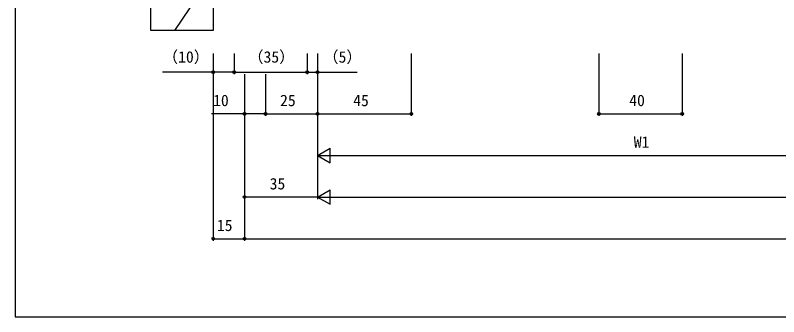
# Model space of a CAD drawing. Units: millimetres, scale not verified. Extents: x -437 to 438, y -681 to 679.
# Drawn here: x -436.8 to -70.5, y -681.2 to -536.4 of the extents above; entities that cross this region are included whole.
import ezdxf
from ezdxf.enums import TextEntityAlignment as Align

# ---------------------------------------------------------------- set-up
doc = ezdxf.new("R2010")
doc.units = ezdxf.units.MM
doc.header["$LTSCALE"] = 4
for name, color, linetype in [('0-7_YKK_D', 6, 'Continuous'), ('0-8_YKK_ZWAK', 7, 'Continuous'), ('0-9_YSS_K', 3, 'Continuous')]:
    doc.layers.add(name, color=color, linetype=linetype)
doc.styles.add('ＭＳ ゴシック', font='')
doc.styles.get('ＭＳ ゴシック').set_extended_font_data('MS Gothic')

msp = doc.modelspace()

# ---------------------------------------------------------------- linework, layer by layer
at = {"layer": '0-7_YKK_D'}
for p, q in [((-341.8, -554.7), (-341.8, -644.7)), ((-341.8, -554.7), (-341.8, -564.7)), ((-331.801, -554.7), (-331.801, -564.7)), ((-331.801, -554.7), (-331.801, -564.7)), ((-296.801, -554.7), (-296.801, -564.7)), ((-296.801, -554.7), (-296.801, -564.7)), ((-291.8, -554.7), (-291.8, -604.7)), ((-291.8, -554.7), (-291.8, -624.7)), ((-291.8, -554.7), (-291.8, -584.7)), ((-291.8, -554.7), (-291.8, -584.7)), ((-291.8, -554.7), (-291.8, -564.7)), ((-291.8, -554.7), (-291.8, -624.7)), ((-246.8, -554.7), (-246.8, -584.7)), ((-156.8, -554.7), (-156.8, -584.7)), ((-116.8, -554.7), (-116.8, -584.7)), ((-331.801, -563.7), (-296.801, -563.7)), ((-326.8, -564.7), (-326.8, -584.7)), ((-326.8, -564.7), (-326.8, -644.7)), ((-326.8, -564.7), (-326.8, -624.7)), ((-326.8, -564.7), (-326.8, -644.7)), ((-316.8, -564.7), (-316.8, -584.7)), ((-316.8, -564.7), (-316.8, -584.7)), ((-316.8, -583.7), (-291.8, -583.7)), ((-291.8, -583.7), (-246.8, -583.7)), ((-156.8, -583.7), (-116.8, -583.7)), ((-291.8, -603.7), (-285.738, -600.2)), ((-285.738, -607.2), (-285.738, -600.2)), ((-291.8, -603.7), (-285.738, -607.2)), ((-291.8, -603.7), (-279.676, -603.7)), ((-284.8, -603.7), (16.2, -603.7)), ((-291.8, -623.7), (-285.738, -620.2)), ((-285.738, -627.2), (-285.738, -620.2)), ((-291.8, -623.7), (-326.8, -623.7)), ((-291.8, -623.7), (-285.738, -627.2)), ((-291.8, -623.7), (-279.676, -623.7)), ((-284.8, -623.7), (286.2, -623.7)), ((-341.8, -643.7), (-326.8, -643.7)), ((-326.8, -643.7), (328.2, -643.7))]:
    msp.add_line(p, q, dxfattribs=at)
for points in [[(-331.801, -563.7), (-341.8, -563.7), (-366.205, -563.7)], [(-296.801, -563.7), (-291.8, -563.7), (-272.849, -563.7)], [(-316.8, -583.7), (-326.8, -583.7), (-342.725, -583.7)]]:
    msp.add_lwpolyline(points, dxfattribs=at)
for centre in [(-341.8, -563.7), (-331.801, -563.7), (-331.801, -563.7), (-296.801, -563.7), (-296.801, -563.7), (-291.8, -563.7), (-326.8, -583.7), (-316.8, -583.7), (-316.8, -583.7), (-291.8, -583.7), (-291.8, -583.7), (-246.8, -583.7), (-156.8, -583.7), (-116.8, -583.7), (-326.8, -623.7), (-341.8, -643.7), (-326.8, -643.7)]:
    msp.add_circle(centre, 0.637, dxfattribs=at)
at = {"layer": '0-8_YKK_ZWAK'}
msp.add_line((-436.8, 643.8), (-436.8, -681.2), dxfattribs=at)
msp.add_lwpolyline([(-436.8, -681.2), (438.2, -681.2), (438.2, 643.8)], dxfattribs=at)
at = {"layer": '0-9_YSS_K'}
for p, q in [((-341.8, -516.067), (-360.453, -543.7)), ((-341.8, -513.7), (-341.8, -543.7)), ((-371.8, -543.7), (-371.8, -521.7)), ((-341.8, -543.7), (-371.8, -543.7))]:
    msp.add_line(p, q, dxfattribs=at)

# ---------------------------------------------------------------- texts
at = {"layer": '0-7_YKK_D', "style": 'ＭＳ ゴシック'}
for s, p in [('（10）', (-366.165, -560.805)), ('（35）', (-325.189, -560.805)), ('（5）', (-289.21, -560.805)), ('10', (-341.876, -581.7)), ('25', (-309.755, -581.7)), ('45', (-274.669, -581.7)), ('40', (-142.255, -581.7)), ('W1', (-140.095, -601.7)), ('35', (-314.755, -621.7)), ('15', (-340.053, -641.7))]:
    msp.add_text(s, height=5.499, dxfattribs=at).set_placement(p, align=Align.BOTTOM_LEFT)

doc.saveas('drawing.dxf')
